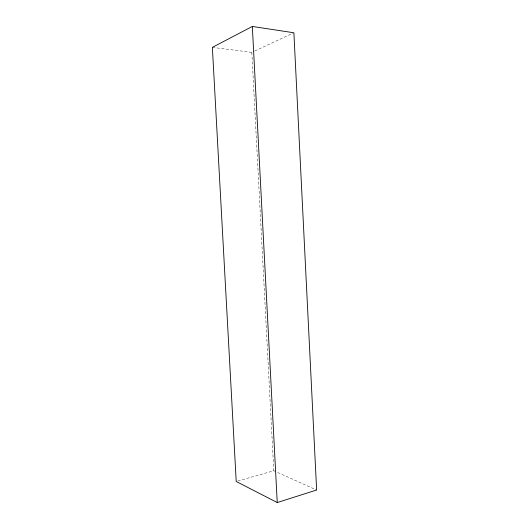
<?xml version="1.0" encoding="UTF-8"?>
<svg xmlns="http://www.w3.org/2000/svg" width="529" height="529" viewBox="0 0 529 529"><rect width="100%" height="100%" fill="white"/><g stroke="black" fill="none" stroke-linecap="round" stroke-linejoin="round"><path stroke-width="0.4" stroke-dasharray="2.65 1.98" d="M212.367 47.365L251.824 52.371L254.039 51.339M254.78 50.996L293.145 33.115M237.786 481.026L273.777 470.75L316.633 490.013M251.824 52.371L273.777 470.75"/><path stroke-width="0.79" d="M252.326 26.45L212.367 47.365L236.218 481.476L277.242 502.55L316.633 490.013L293.886 32.772L252.326 26.45L277.242 502.55"/></g></svg>
